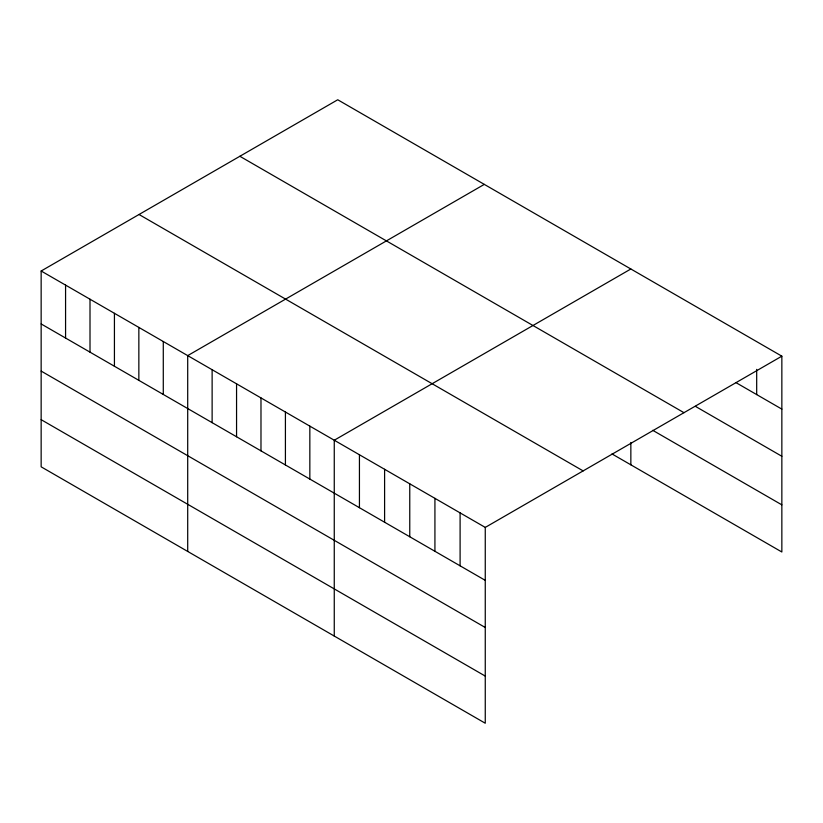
<?xml version="1.0" encoding="UTF-8"?>
<svg xmlns="http://www.w3.org/2000/svg" width="823" height="823" viewBox="0 0 823 823"><rect width="100%" height="100%" fill="white"/><g stroke="black" fill="none" stroke-linecap="round" stroke-linejoin="round"><path stroke-width="1.23" d="M41.15 271.004L485.261 527.409L485.261 723.232L41.15 466.826L41.15 271.004L337.739 99.768L781.85 356.174L781.85 551.996L611.973 453.926M484.294 184.383L187.706 355.618L187.706 551.441M630.85 268.998L334.261 440.233L334.261 636.056M485.261 527.409L781.85 356.174M735.896 382.582L781.85 409.113M695.404 406.356L781.85 456.271M239.863 156.277L683.975 412.683M652.732 430.306L781.85 504.849M139.025 214.494L583.137 470.9M41.15 323.943L485.261 580.349M41.15 371.091L485.261 627.496M41.15 419.679L485.261 676.084M756.687 369.373L756.687 394.587M630.85 442.486L630.85 464.82M460.098 512.873L460.098 565.823M434.925 498.347L434.925 551.287M409.761 483.821L409.761 536.761M384.598 469.285L384.598 522.235M359.435 454.759L359.435 507.698M309.839 426.129L309.839 479.068M285.416 412.025L285.416 464.964M260.984 397.921L260.984 450.86M236.561 383.816L236.561 436.766M212.128 369.722L212.128 422.662M163.283 341.514L163.283 394.454M138.85 327.41L138.85 380.349M114.428 313.306L114.428 366.256M90.005 299.202L90.005 352.151M65.573 285.108L65.573 338.047"/></g></svg>
